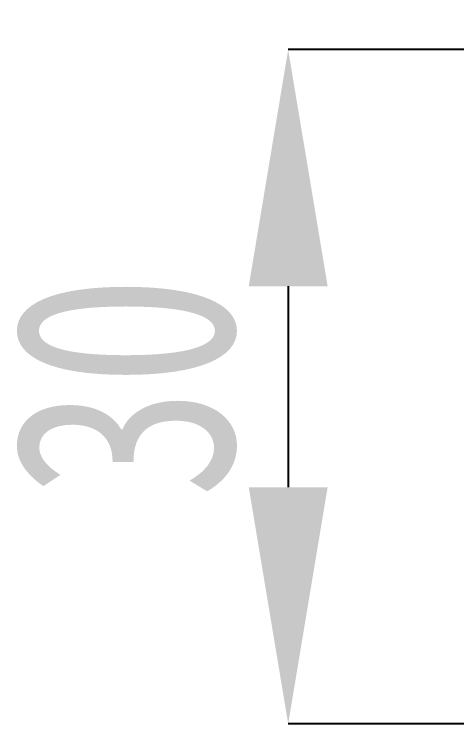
# Model space of a CAD drawing. Extents: x -7342 to 109, y -2632 to 214.
# Drawn here: x -5438.13 to -5434.39, y -2526.37 to -2520.37 of the extents above; entities that cross this region are included whole.
import ezdxf

# ---------------------------------------------------------------- set-up
doc = ezdxf.new("R2010")
doc.units = 0
doc.header["$LTSCALE"] = 7
doc.layers.get('Defpoints').update_dxf_attribs({"linetype": 'CONTINUOUS'})
doc.layers.add('DIM', color=2, linetype='CONTINUOUS')
doc.styles.add('SLDTEXTSTYLE3', font='TXT', dxfattribs={"width": 0.75})
doc.dimstyles.new('SLDDIMSTYLE2', dxfattribs={"dimtxt": 1.852083, "dimasz": 2, "dimexe": 0, "dimexo": 0.0625, "dimgap": 0.463021, "dimtad": 1, "dimdec": 0, "dimlfac": 5, "dimrnd": 1e-09, "dimzin": 12, "dimdsep": 46, "dimtxsty": 'SLDTEXTSTYLE3', "dimsah": 1, "dimcen": 0.09, "dimadec": 0, "dimazin": 3, "dimtfac": 1, "dimtdec": 0, "dimtmove": 0, "dimatfit": 0, "dimfxl": 1, "dimfrac": 2, "dimtolj": 1, "dimtzin": 12, "dimarcsym": 0})

# ---------------------------------------------------------------- blocks, each defined once
blk = doc.blocks.new('*D53')
at = {"layer": 'Defpoints', "color": 0, "transparency": 16777216}
for p in [(-5429.2143, -2517.7646), (-5430.6143, -2520.67), (-5429.2143, -2520.67)]:
    blk.add_point(p, dxfattribs=at)
at = {"layer": 'DIM', "color": 0, "lineweight": -2, "transparency": 16777216}
for p, q in [((-5432.6143, -2517.7646), (-5437.8554, -2517.7646)), ((-5430.6143, -2520.6075), (-5430.6143, -2517.7646)), ((-5429.2143, -2517.7646), (-5430.6143, -2517.7646)), ((-5429.2143, -2520.6075), (-5429.2143, -2517.7646)), ((-5427.2143, -2517.7646), (-5425.2143, -2517.7646))]:
    blk.add_line(p, q, dxfattribs=at)
at = {"layer": 'DIM', "color": 0, "transparency": 16777216}
for points in [[(-5432.6143, -2517.4313), (-5432.6143, -2518.098), (-5430.6143, -2517.7646)], [(-5427.2143, -2517.4313), (-5427.2143, -2518.098), (-5429.2143, -2517.7646)]]:
    blk.add_solid(points, dxfattribs=at)
at = {"layer": 'DIM', "color": 0, "transparency": 16777216, "insert": (-5436.2349, -2515.4495), "char_height": 1.85208, "attachment_point": 2, "style": 'SLDTEXTSTYLE3'}
blk.add_mtext('\\A1;%%c7', dxfattribs=at)
blk = doc.blocks.new('*D54')
at = {"layer": 'Defpoints', "color": 0, "transparency": 16777216}
for p in [(-5430.6143, -2520.67), (-5435.8152, -2526.37), (-5429.9198, -2526.37)]:
    blk.add_point(p, dxfattribs=at)
at = {"layer": 'DIM', "color": 0, "lineweight": -2, "transparency": 16777216}
for p, q in [((-5430.6768, -2520.67), (-5435.8152, -2520.67)), ((-5435.8152, -2522.67), (-5435.8152, -2524.37)), ((-5429.9823, -2526.37), (-5435.8152, -2526.37))]:
    blk.add_line(p, q, dxfattribs=at)
at = {"layer": 'DIM', "color": 0, "transparency": 16777216}
for points in [[(-5436.1485, -2522.67), (-5435.4819, -2522.67), (-5435.8152, -2520.67)], [(-5436.1485, -2524.37), (-5435.4819, -2524.37), (-5435.8152, -2526.37)]]:
    blk.add_solid(points, dxfattribs=at)
at = {"layer": 'DIM', "color": 0, "transparency": 16777216, "insert": (-5438.1303, -2523.52), "char_height": 1.85208, "attachment_point": 2, "rotation": 90, "style": 'SLDTEXTSTYLE3'}
blk.add_mtext('\\A1;30', dxfattribs=at)

msp = doc.modelspace()

# ---------------------------------------------------------------- dimensions: what is measured, and where the dimension line sits
at = {"layer": 'DIM'}
dim = msp.add_linear_dim(base=(-5429.2143, -2517.7646), p1=(-5430.6143, -2520.67), p2=(-5429.2143, -2520.67), text='%%c<>', dimstyle='SLDDIMSTYLE2', dxfattribs=at)
dim.commit()
dim.dimension.update_dxf_attribs({"geometry": '*D53', "text_midpoint": (-5436.2349, -2517.7646), "dimtype": 160})
dim = msp.add_linear_dim(base=(-5435.8152, -2526.37), p1=(-5430.6143, -2520.67), p2=(-5429.9198, -2526.37), angle=90, text='30', dimstyle='SLDDIMSTYLE2', dxfattribs=at)
dim.commit()
dim.dimension.update_dxf_attribs({"geometry": '*D54', "text_midpoint": (-5435.8152, -2523.52), "dimtype": 160})

doc.saveas('drawing.dxf')
